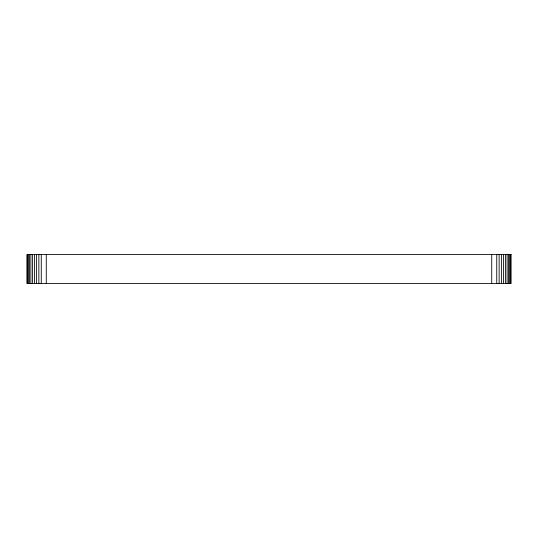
<?xml version="1.0" encoding="UTF-8"?>
<svg xmlns="http://www.w3.org/2000/svg" width="538" height="538" viewBox="0 0 538 538"><rect width="100%" height="100%" fill="white"/><g stroke="black" fill="none" stroke-linecap="round" stroke-linejoin="round"><path stroke-width="0.81" d="M510.441 254.474L510.441 283.526M509.627 254.474L509.627 283.526M508.504 254.474L508.504 283.526M507.099 254.474L507.099 283.526M505.424 254.474L505.424 283.526M503.521 254.474L503.521 283.526M501.416 254.474L501.416 283.526M499.143 254.474L499.143 283.526M496.742 254.474L496.742 283.526M491.732 254.474L491.732 283.526M46.268 254.474L46.268 283.526M41.258 254.474L41.258 283.526M38.857 254.474L38.857 283.526M36.584 254.474L36.584 283.526M34.479 254.474L34.479 283.526M32.576 254.474L32.576 283.526M30.901 254.474L30.901 283.526M29.496 254.474L29.496 283.526M28.373 254.474L28.373 283.526M27.559 254.474L27.559 283.526M511.1 254.474L26.9 254.474L26.9 283.526L511.1 283.526L511.1 254.474"/></g></svg>
